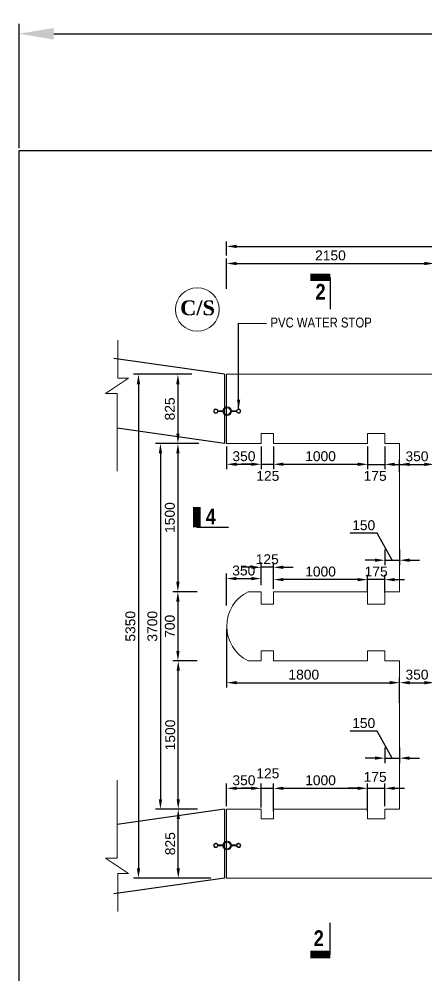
# Model space of a CAD drawing. Extents: x -358915 to 1258323, y -1667244 to -305611.
# Drawn here: x 398275 to 402399, y -1472952 to -1463270 of the extents above; entities that cross this region are included whole.
import ezdxf

# ---------------------------------------------------------------- set-up
doc = ezdxf.new("R2010")
doc.units = 0
doc.header["$LTSCALE"] = 300
doc.header["$MEASUREMENT"] = 0
doc.layers.get('0').update_dxf_attribs({"linetype": 'CONTINUOUS'})
doc.layers.get('DEFPOINTS').update_dxf_attribs({"linetype": 'CONTINUOUS'})
for name, color, linetype, lineweight in [('Dim', 7, 'CONTINUOUS', 9), ('Dimension', 8, 'CONTINUOUS', 18), ('Ralling', 5, 'CONTINUOUS', 18), ('slop', 8, 'CONTINUOUS', 9)]:
    doc.layers.add(name, color=color, linetype=linetype, lineweight=lineweight)
doc.layers.add('LINE', color=7, linetype='CONTINUOUS')
doc.layers.add('TEXT', color=10, linetype='CONTINUOUS')
doc.styles.add('1-2', font='arial.ttf')
doc.styles.add('Arial', font='arial.ttf')
doc.styles.add('DIM', font='isocp3.shx')
doc.styles.add('text', font='ARIALN.TTF', dxfattribs={"height": 1.6})
doc.dimstyles.new('3', dxfattribs={"dimtxt": 225, "dimasz": 350, "dimexe": 100, "dimexo": 25, "dimgap": 9, "dimtad": 0, "dimdec": 0, "dimzin": 0, "dimdsep": 46, "dimtxsty": 'Standard', "dimcen": 0, "dimclrd": 5, "dimclre": 6, "dimclrt": 256, "dimadec": 0, "dimazin": 0, "dimtfac": 1, "dimtdec": 0, "dimtofl": 0, "dimtmove": 2, "dimatfit": 3, "dimfxl": 1, "dimtolj": 1, "dimtzin": 0, "dimarcsym": 0})
doc.dimstyles.new('dim_50', dxfattribs={"dimtxt": 100, "dimasz": 100, "dimexe": 50, "dimexo": 30, "dimgap": 30, "dimtad": 1, "dimdec": 0, "dimzin": 0, "dimdsep": 46, "dimtxsty": 'DIM', "dimcen": 0.09, "dimclrd": 5, "dimclre": 5, "dimclrt": 7, "dimadec": 0, "dimazin": 0, "dimtfac": 1, "dimtdec": 0, "dimtmove": 0, "dimatfit": 3, "dimfxl": 1, "dimtolj": 1, "dimtzin": 0, "dimarcsym": 1})

# ---------------------------------------------------------------- blocks, each defined once
blk = doc.blocks.new('*D412')
at = {"layer": 'DEFPOINTS', "color": 0, "transparency": 16777216}
for p in [(399884.8, -1469764.3), (400094.6, -1469764.3), (400109.3, -1471264.1)]:
    blk.add_point(p, dxfattribs=at)
at = {"layer": 'Dim', "color": 5, "lineweight": -2, "transparency": 16777216}
for p, q in [((400064.6, -1469764.3), (399834.8, -1469764.3)), ((399884.8, -1471164.1), (399884.8, -1469864.3)), ((400079.3, -1471264.1), (399834.8, -1471264.1))]:
    blk.add_line(p, q, dxfattribs=at)
at = {"layer": 'Dim', "color": 5, "transparency": 16777216}
for points in [[(399868.1, -1469864.3), (399901.5, -1469864.3), (399884.8, -1469764.3)], [(399868.1, -1471164.1), (399901.5, -1471164.1), (399884.8, -1471264.1)]]:
    blk.add_solid(points, dxfattribs=at)
at = {"layer": 'Dim', "color": 7, "lineweight": 18, "transparency": 16777216, "insert": (399803.7, -1470514.2), "char_height": 100, "attachment_point": 5, "rotation": 90, "style": 'Arial'}
blk.add_mtext('\\A1;1500', dxfattribs=at)
blk = doc.blocks.new('*D413')
at = {"layer": 'DEFPOINTS', "color": 0, "transparency": 16777216}
for p in [(400107.7, -1467564.3), (399881.2, -1469064.3), (400061.7, -1469064.3)]:
    blk.add_point(p, dxfattribs=at)
at = {"layer": 'Dim', "color": 5, "lineweight": -2, "transparency": 16777216}
for p, q in [((400077.7, -1467564.3), (399831.2, -1467564.3)), ((399881.2, -1467664.3), (399881.2, -1468964.3)), ((400031.7, -1469064.3), (399831.2, -1469064.3))]:
    blk.add_line(p, q, dxfattribs=at)
at = {"layer": 'Dim', "color": 5, "transparency": 16777216}
for points in [[(399864.6, -1467664.3), (399897.9, -1467664.3), (399881.2, -1467564.3)], [(399864.6, -1468964.3), (399897.9, -1468964.3), (399881.2, -1469064.3)]]:
    blk.add_solid(points, dxfattribs=at)
at = {"layer": 'Dim', "color": 7, "lineweight": 18, "transparency": 16777216, "insert": (399800.2, -1468314.3), "char_height": 100, "attachment_point": 5, "rotation": 90, "style": 'Arial'}
blk.add_mtext('\\A1;1500', dxfattribs=at)
blk = doc.blocks.new('*D414')
at = {"layer": 'DEFPOINTS', "color": 0, "transparency": 16777216}
for p in [(400051.9, -1466864.2), (399881.2, -1467564.3), (400122.1, -1467564.3)]:
    blk.add_point(p, dxfattribs=at)
at = {"layer": 'Dim', "color": 5, "lineweight": -2, "transparency": 16777216}
for p, q in [((400021.9, -1466864.2), (399831.2, -1466864.2)), ((399881.2, -1466964.2), (399881.2, -1467464.3)), ((400092.1, -1467564.3), (399831.2, -1467564.3))]:
    blk.add_line(p, q, dxfattribs=at)
at = {"layer": 'Dim', "color": 5, "transparency": 16777216}
for points in [[(399864.6, -1466964.2), (399897.9, -1466964.2), (399881.2, -1466864.2)], [(399864.6, -1467464.3), (399897.9, -1467464.3), (399881.2, -1467564.3)]]:
    blk.add_solid(points, dxfattribs=at)
at = {"layer": 'Dim', "color": 7, "lineweight": 18, "transparency": 16777216, "insert": (399800.2, -1467214.3), "char_height": 100, "attachment_point": 5, "rotation": 90, "style": 'Arial'}
blk.add_mtext('\\A1;825', dxfattribs=at)
blk = doc.blocks.new('*D418')
at = {"layer": 'DEFPOINTS', "color": 0, "transparency": 16777216}
for p in [(400724.1, -1467564.3), (400849.1, -1467564.3), (400849.1, -1467774.6)]:
    blk.add_point(p, dxfattribs=at)
at = {"layer": 'Dim', "color": 5, "lineweight": -2, "transparency": 16777216}
for p, q in [((400724.1, -1467594.3), (400724.1, -1467824.6)), ((400849.1, -1467594.3), (400849.1, -1467824.6)), ((400624.1, -1467774.6), (400524.1, -1467774.6)), ((400724.1, -1467774.6), (400849.1, -1467774.6)), ((400949.1, -1467774.6), (401049.1, -1467774.6))]:
    blk.add_line(p, q, dxfattribs=at)
at = {"layer": 'Dim', "color": 5, "transparency": 16777216}
for points in [[(400624.1, -1467757.9), (400624.1, -1467791.2), (400724.1, -1467774.6)], [(400949.1, -1467757.9), (400949.1, -1467791.2), (400849.1, -1467774.6)]]:
    blk.add_solid(points, dxfattribs=at)
at = {"layer": 'Dim', "color": 7, "lineweight": 18, "transparency": 16777216, "insert": (400790.6, -1467892.9), "char_height": 100, "attachment_point": 5, "style": 'Arial'}
blk.add_mtext('\\A1;125', dxfattribs=at)
blk = doc.blocks.new('*D419')
at = {"layer": 'DEFPOINTS', "color": 0, "transparency": 16777216}
for p in [(401799.1, -1467564.3), (401974.1, -1467564.3), (401974.1, -1467775.6)]:
    blk.add_point(p, dxfattribs=at)
at = {"layer": 'Dim', "color": 5, "lineweight": -2, "transparency": 16777216}
for p, q in [((401799.1, -1467594.3), (401799.1, -1467825.6)), ((401974.1, -1467594.3), (401974.1, -1467825.6)), ((401699.1, -1467775.6), (401599.1, -1467775.6)), ((401799.1, -1467775.6), (401974.1, -1467775.6)), ((402074.1, -1467775.6), (402174.1, -1467775.6))]:
    blk.add_line(p, q, dxfattribs=at)
at = {"layer": 'Dim', "color": 5, "transparency": 16777216}
for points in [[(401699.1, -1467758.9), (401699.1, -1467792.2), (401799.1, -1467775.6)], [(402074.1, -1467758.9), (402074.1, -1467792.2), (401974.1, -1467775.6)]]:
    blk.add_solid(points, dxfattribs=at)
at = {"layer": 'Dim', "color": 7, "lineweight": 18, "transparency": 16777216, "insert": (401876, -1467892.9), "char_height": 100, "attachment_point": 5, "style": 'Arial'}
blk.add_mtext('\\A1;175', dxfattribs=at)
blk = doc.blocks.new('*D421')
at = {"layer": 'DEFPOINTS', "color": 0, "transparency": 16777216}
for p in [(399961.6, -1467564.3), (399704.3, -1471264.1), (400109.3, -1471264.1)]:
    blk.add_point(p, dxfattribs=at)
at = {"layer": 'Dim', "color": 5, "lineweight": -2, "transparency": 16777216}
for p, q in [((399931.6, -1467564.3), (399654.3, -1467564.3)), ((399704.3, -1467664.3), (399704.3, -1471164.1)), ((400079.3, -1471264.1), (399654.3, -1471264.1))]:
    blk.add_line(p, q, dxfattribs=at)
at = {"layer": 'Dim', "color": 5, "transparency": 16777216}
for points in [[(399687.6, -1467664.3), (399720.9, -1467664.3), (399704.3, -1467564.3)], [(399687.6, -1471164.1), (399720.9, -1471164.1), (399704.3, -1471264.1)]]:
    blk.add_solid(points, dxfattribs=at)
at = {"layer": 'Dim', "color": 7, "lineweight": 18, "transparency": 16777216, "insert": (399623.2, -1469414.2), "char_height": 100, "attachment_point": 5, "rotation": 90, "style": 'Arial'}
blk.add_mtext('\\A1;3700', dxfattribs=at)
blk = doc.blocks.new('*D422')
at = {"layer": 'DEFPOINTS', "color": 0, "transparency": 16777216}
for p in [(400849.1, -1468941.9), (400849.1, -1469064.3), (401799.1, -1469064.3)]:
    blk.add_point(p, dxfattribs=at)
at = {"layer": 'Dim', "color": 5, "lineweight": -2, "transparency": 16777216}
for p, q in [((400849.1, -1469034.3), (400849.1, -1468891.9)), ((401699.1, -1468941.9), (400949.1, -1468941.9)), ((401799.1, -1469034.3), (401799.1, -1468891.9))]:
    blk.add_line(p, q, dxfattribs=at)
at = {"layer": 'Dim', "color": 5, "transparency": 16777216}
for points in [[(400949.1, -1468925.3), (400949.1, -1468958.6), (400849.1, -1468941.9)], [(401699.1, -1468925.3), (401699.1, -1468958.6), (401799.1, -1468941.9)]]:
    blk.add_solid(points, dxfattribs=at)
at = {"layer": 'Dim', "color": 7, "lineweight": 18, "transparency": 16777216, "insert": (401324.1, -1468860.9), "char_height": 100, "attachment_point": 5, "style": 'Arial'}
blk.add_mtext('\\A1;1000', dxfattribs=at)
blk = doc.blocks.new('*D423')
at = {"layer": 'DEFPOINTS', "color": 0, "transparency": 16777216}
for p in [(400722.5, -1468817.3), (400722.5, -1469027.3), (400847.4, -1469014.1)]:
    blk.add_point(p, dxfattribs=at)
at = {"layer": 'Dim', "color": 5, "lineweight": -2, "transparency": 16777216}
for p, q in [((400722.5, -1468997.3), (400722.5, -1468767.3)), ((400847.4, -1468984.1), (400847.4, -1468767.3)), ((400622.5, -1468817.3), (400522.5, -1468817.3)), ((400847.4, -1468817.3), (400722.5, -1468817.3)), ((400947.4, -1468817.3), (401047.4, -1468817.3))]:
    blk.add_line(p, q, dxfattribs=at)
at = {"layer": 'Dim', "color": 5, "transparency": 16777216}
for points in [[(400622.5, -1468800.6), (400622.5, -1468833.9), (400722.5, -1468817.3)], [(400947.4, -1468800.6), (400947.4, -1468833.9), (400847.4, -1468817.3)]]:
    blk.add_solid(points, dxfattribs=at)
at = {"layer": 'Dim', "color": 7, "lineweight": 18, "transparency": 16777216, "insert": (400784.9, -1468736.2), "char_height": 100, "attachment_point": 5, "style": 'Arial'}
blk.add_mtext('\\A1;125', dxfattribs=at)
blk = doc.blocks.new('*D427')
at = {"layer": 'DEFPOINTS', "color": 0, "transparency": 16777216}
for p in [(400105.8, -1469064.3), (399881.2, -1469764.3), (400107.5, -1469764.3)]:
    blk.add_point(p, dxfattribs=at)
at = {"layer": 'Dim', "color": 5, "lineweight": -2, "transparency": 16777216}
for p, q in [((400075.8, -1469064.3), (399831.2, -1469064.3)), ((399881.2, -1469164.3), (399881.2, -1469664.3)), ((400077.5, -1469764.3), (399831.2, -1469764.3))]:
    blk.add_line(p, q, dxfattribs=at)
at = {"layer": 'Dim', "color": 5, "transparency": 16777216}
for points in [[(399864.6, -1469164.3), (399897.9, -1469164.3), (399881.2, -1469064.3)], [(399864.6, -1469664.3), (399897.9, -1469664.3), (399881.2, -1469764.3)]]:
    blk.add_solid(points, dxfattribs=at)
at = {"layer": 'Dim', "color": 7, "lineweight": 18, "transparency": 16777216, "insert": (399800.2, -1469414.3), "char_height": 100, "attachment_point": 5, "rotation": 90, "style": 'Arial'}
blk.add_mtext('\\A1;700', dxfattribs=at)
blk = doc.blocks.new('*D429')
at = {"layer": 'DEFPOINTS', "color": 0, "transparency": 16777216}
for p in [(399884.8, -1469764.3), (400094.6, -1469764.3), (400109.3, -1471264.1)]:
    blk.add_point(p, dxfattribs=at)
at = {"layer": 'Dim', "color": 5, "lineweight": -2, "transparency": 16777216}
for p, q in [((400064.6, -1469764.3), (399834.8, -1469764.3)), ((399884.8, -1471164.1), (399884.8, -1469864.3)), ((400079.3, -1471264.1), (399834.8, -1471264.1))]:
    blk.add_line(p, q, dxfattribs=at)
at = {"layer": 'Dim', "color": 5, "transparency": 16777216}
for points in [[(399868.1, -1469864.3), (399901.5, -1469864.3), (399884.8, -1469764.3)], [(399868.1, -1471164.1), (399901.5, -1471164.1), (399884.8, -1471264.1)]]:
    blk.add_solid(points, dxfattribs=at)
at = {"layer": 'Dim', "color": 7, "lineweight": 18, "transparency": 16777216, "insert": (399803.7, -1470514.2), "char_height": 100, "attachment_point": 5, "rotation": 90, "style": 'Arial'}
blk.add_mtext('\\A1;1500', dxfattribs=at)
blk = doc.blocks.new('*D430')
at = {"layer": 'DEFPOINTS', "color": 0, "transparency": 16777216}
for p in [(400107.7, -1467564.3), (399881.2, -1469064.3), (400061.7, -1469064.3)]:
    blk.add_point(p, dxfattribs=at)
at = {"layer": 'Dim', "color": 5, "lineweight": -2, "transparency": 16777216}
for p, q in [((400077.7, -1467564.3), (399831.2, -1467564.3)), ((399881.2, -1467664.3), (399881.2, -1468964.3)), ((400031.7, -1469064.3), (399831.2, -1469064.3))]:
    blk.add_line(p, q, dxfattribs=at)
at = {"layer": 'Dim', "color": 5, "transparency": 16777216}
for points in [[(399864.6, -1467664.3), (399897.9, -1467664.3), (399881.2, -1467564.3)], [(399864.6, -1468964.3), (399897.9, -1468964.3), (399881.2, -1469064.3)]]:
    blk.add_solid(points, dxfattribs=at)
at = {"layer": 'Dim', "color": 7, "lineweight": 18, "transparency": 16777216, "insert": (399800.2, -1468314.3), "char_height": 100, "attachment_point": 5, "rotation": 90, "style": 'Arial'}
blk.add_mtext('\\A1;1500', dxfattribs=at)
blk = doc.blocks.new('*D433')
at = {"layer": 'DEFPOINTS', "color": 0, "transparency": 16777216}
for p in [(400374.1, -1467564.3), (400724.1, -1467564.3), (400724.1, -1467774.5)]:
    blk.add_point(p, dxfattribs=at)
at = {"layer": 'Dim', "color": 5, "lineweight": -2, "transparency": 16777216}
for p, q in [((400374.1, -1467594.3), (400374.1, -1467824.5)), ((400724.1, -1467594.3), (400724.1, -1467824.5)), ((400474.1, -1467774.5), (400624.1, -1467774.5))]:
    blk.add_line(p, q, dxfattribs=at)
at = {"layer": 'Dim', "color": 5, "transparency": 16777216}
for points in [[(400474.1, -1467757.9), (400474.1, -1467791.2), (400374.1, -1467774.5)], [(400624.1, -1467757.9), (400624.1, -1467791.2), (400724.1, -1467774.5)]]:
    blk.add_solid(points, dxfattribs=at)
at = {"layer": 'Dim', "color": 7, "lineweight": 18, "transparency": 16777216, "insert": (400549.1, -1467693.5), "char_height": 100, "attachment_point": 5, "style": 'Arial'}
blk.add_mtext('\\A1;350', dxfattribs=at)
blk = doc.blocks.new('*D434')
at = {"layer": 'DEFPOINTS', "color": 0, "transparency": 16777216}
for p in [(400724.1, -1467564.3), (400849.1, -1467564.3), (400849.1, -1467774.5)]:
    blk.add_point(p, dxfattribs=at)
at = {"layer": 'Dim', "color": 5, "lineweight": -2, "transparency": 16777216}
for p, q in [((400724.1, -1467594.3), (400724.1, -1467824.5)), ((400849.1, -1467594.3), (400849.1, -1467824.5)), ((400624.1, -1467774.5), (400524.1, -1467774.5)), ((400724.1, -1467774.5), (400849.1, -1467774.5)), ((400949.1, -1467774.5), (401049.1, -1467774.5))]:
    blk.add_line(p, q, dxfattribs=at)
at = {"layer": 'Dim', "color": 5, "transparency": 16777216}
for points in [[(400624.1, -1467757.9), (400624.1, -1467791.2), (400724.1, -1467774.5)], [(400949.1, -1467757.9), (400949.1, -1467791.2), (400849.1, -1467774.5)]]:
    blk.add_solid(points, dxfattribs=at)
at = {"layer": 'Dim', "color": 7, "lineweight": 18, "transparency": 16777216, "insert": (400790.6, -1467892.9), "char_height": 100, "attachment_point": 5, "style": 'Arial'}
blk.add_mtext('\\A1;125', dxfattribs=at)
blk = doc.blocks.new('*D435')
at = {"layer": 'DEFPOINTS', "color": 0, "transparency": 16777216}
for p in [(400849.1, -1467582.1), (401799.1, -1467584.6), (401799.1, -1467774.5)]:
    blk.add_point(p, dxfattribs=at)
at = {"layer": 'Dim', "color": 5, "lineweight": -2, "transparency": 16777216}
for p, q in [((400849.1, -1467612.1), (400849.1, -1467824.5)), ((401799.1, -1467614.6), (401799.1, -1467824.5)), ((400949.1, -1467774.5), (401699.1, -1467774.5))]:
    blk.add_line(p, q, dxfattribs=at)
at = {"layer": 'Dim', "color": 5, "transparency": 16777216}
for points in [[(400949.1, -1467757.9), (400949.1, -1467791.2), (400849.1, -1467774.5)], [(401699.1, -1467757.9), (401699.1, -1467791.2), (401799.1, -1467774.5)]]:
    blk.add_solid(points, dxfattribs=at)
at = {"layer": 'Dim', "color": 7, "lineweight": 18, "transparency": 16777216, "insert": (401324.1, -1467693.5), "char_height": 100, "attachment_point": 5, "style": 'Arial'}
blk.add_mtext('\\A1;1000', dxfattribs=at)
blk = doc.blocks.new('*D436')
at = {"layer": 'DEFPOINTS', "color": 0, "transparency": 16777216}
for p in [(401799.1, -1467564.3), (401974.1, -1467564.3), (401974.1, -1467775.6)]:
    blk.add_point(p, dxfattribs=at)
at = {"layer": 'Dim', "color": 5, "lineweight": -2, "transparency": 16777216}
for p, q in [((401799.1, -1467594.3), (401799.1, -1467825.6)), ((401974.1, -1467594.3), (401974.1, -1467825.6)), ((401699.1, -1467775.6), (401599.1, -1467775.6)), ((401799.1, -1467775.6), (401974.1, -1467775.6)), ((402074.1, -1467775.6), (402174.1, -1467775.6))]:
    blk.add_line(p, q, dxfattribs=at)
at = {"layer": 'Dim', "color": 5, "transparency": 16777216}
for points in [[(401699.1, -1467758.9), (401699.1, -1467792.2), (401799.1, -1467775.6)], [(402074.1, -1467758.9), (402074.1, -1467792.2), (401974.1, -1467775.6)]]:
    blk.add_solid(points, dxfattribs=at)
at = {"layer": 'Dim', "color": 7, "lineweight": 18, "transparency": 16777216, "insert": (401876, -1467892.9), "char_height": 100, "attachment_point": 5, "style": 'Arial'}
blk.add_mtext('\\A1;175', dxfattribs=at)
blk = doc.blocks.new('*D437')
at = {"layer": 'DEFPOINTS', "color": 0, "transparency": 16777216}
for p in [(402474.5, -1467729.2), (402474.5, -1467775.6), (402124.1, -1467883)]:
    blk.add_point(p, dxfattribs=at)
at = {"layer": 'Dim', "color": 5, "lineweight": -2, "transparency": 16777216}
for p, q in [((402124.1, -1467853), (402124.1, -1467725.6)), ((402224.1, -1467775.6), (402374.5, -1467775.6)), ((402474.5, -1467759.2), (402474.5, -1467825.6))]:
    blk.add_line(p, q, dxfattribs=at)
at = {"layer": 'Dim', "color": 5, "transparency": 16777216}
for points in [[(402224.1, -1467758.9), (402224.1, -1467792.2), (402124.1, -1467775.6)], [(402374.5, -1467758.9), (402374.5, -1467792.2), (402474.5, -1467775.6)]]:
    blk.add_solid(points, dxfattribs=at)
at = {"layer": 'Dim', "color": 7, "lineweight": 18, "transparency": 16777216, "insert": (402299.3, -1467694.5), "char_height": 100, "attachment_point": 5, "style": 'Arial'}
blk.add_mtext('\\A1;350', dxfattribs=at)
blk = doc.blocks.new('*D438')
at = {"layer": 'DEFPOINTS', "color": 0, "transparency": 16777216}
for p in [(400021.6, -1466864.2), (399482.3, -1471964.4), (400023.1, -1471964.4)]:
    blk.add_point(p, dxfattribs=at)
at = {"layer": 'Dim', "color": 5, "lineweight": -2, "transparency": 16777216}
for p, q in [((399991.6, -1466864.2), (399432.3, -1466864.2)), ((399482.3, -1466964.2), (399482.3, -1471864.4)), ((399993.1, -1471964.4), (399432.3, -1471964.4))]:
    blk.add_line(p, q, dxfattribs=at)
at = {"layer": 'Dim', "color": 5, "transparency": 16777216}
for points in [[(399465.7, -1466964.2), (399499, -1466964.2), (399482.3, -1466864.2)], [(399465.7, -1471864.4), (399499, -1471864.4), (399482.3, -1471964.4)]]:
    blk.add_solid(points, dxfattribs=at)
at = {"layer": 'Dim', "color": 7, "lineweight": 18, "transparency": 16777216, "insert": (399401.3, -1469414.3), "char_height": 100, "attachment_point": 5, "rotation": 90, "style": 'Arial'}
blk.add_mtext('\\A1;5350', dxfattribs=at)
blk = doc.blocks.new('*D439')
at = {"layer": 'DEFPOINTS', "color": 0, "transparency": 16777216}
for p in [(401799.1, -1468941.9), (401799.1, -1469100.9), (401974.1, -1469100.9)]:
    blk.add_point(p, dxfattribs=at)
at = {"layer": 'Dim', "color": 5, "lineweight": -2, "transparency": 16777216}
for p, q in [((401699.1, -1468941.9), (401599.1, -1468941.9)), ((401799.1, -1469070.9), (401799.1, -1468891.9)), ((401974.1, -1468941.9), (401799.1, -1468941.9)), ((401974.1, -1469070.9), (401974.1, -1468891.9)), ((402074.1, -1468941.9), (402174.1, -1468941.9))]:
    blk.add_line(p, q, dxfattribs=at)
at = {"layer": 'Dim', "color": 5, "transparency": 16777216}
for points in [[(401699.1, -1468925.3), (401699.1, -1468958.6), (401799.1, -1468941.9)], [(402074.1, -1468925.3), (402074.1, -1468958.6), (401974.1, -1468941.9)]]:
    blk.add_solid(points, dxfattribs=at)
at = {"layer": 'Dim', "color": 7, "lineweight": 18, "transparency": 16777216, "insert": (401886.6, -1468860.9), "char_height": 100, "attachment_point": 5, "style": 'Arial'}
blk.add_mtext('\\A1;175', dxfattribs=at)
blk = doc.blocks.new('*D440')
at = {"layer": 'DEFPOINTS', "color": 0, "transparency": 16777216}
for p in [(400722.5, -1468931.5), (400722.5, -1469025), (400372.5, -1469233.6)]:
    blk.add_point(p, dxfattribs=at)
at = {"layer": 'Dim', "color": 5, "lineweight": -2, "transparency": 16777216}
for p, q in [((400372.5, -1469203.6), (400372.5, -1468881.5)), ((400722.5, -1468995), (400722.5, -1468881.5)), ((400472.5, -1468931.5), (400622.5, -1468931.5))]:
    blk.add_line(p, q, dxfattribs=at)
at = {"layer": 'Dim', "color": 5, "transparency": 16777216}
for points in [[(400472.5, -1468914.8), (400472.5, -1468948.2), (400372.5, -1468931.5)], [(400622.5, -1468914.8), (400622.5, -1468948.2), (400722.5, -1468931.5)]]:
    blk.add_solid(points, dxfattribs=at)
at = {"layer": 'Dim', "color": 7, "lineweight": 18, "transparency": 16777216, "insert": (400547.5, -1468850.4), "char_height": 100, "attachment_point": 5, "style": 'Arial'}
blk.add_mtext('\\A1;350', dxfattribs=at)
blk = doc.blocks.new('*D441')
at = {"layer": 'DEFPOINTS', "color": 0, "transparency": 16777216}
for p in [(400374.4, -1469414.1), (402124.1, -1469985), (402124.1, -1470219.3)]:
    blk.add_point(p, dxfattribs=at)
at = {"layer": 'Dim', "color": 5, "lineweight": -2, "transparency": 16777216}
for p, q in [((400374.4, -1469444.1), (400374.4, -1470035)), ((402124.1, -1470189.3), (402124.1, -1469935)), ((400474.4, -1469985), (402024.1, -1469985))]:
    blk.add_line(p, q, dxfattribs=at)
at = {"layer": 'Dim', "color": 5, "transparency": 16777216}
for points in [[(400474.4, -1469968.4), (400474.4, -1470001.7), (400374.4, -1469985)], [(402024.1, -1469968.4), (402024.1, -1470001.7), (402124.1, -1469985)]]:
    blk.add_solid(points, dxfattribs=at)
at = {"layer": 'Dim', "color": 7, "lineweight": 18, "transparency": 16777216, "insert": (401154.4, -1469904), "char_height": 100, "attachment_point": 5, "style": 'Arial'}
blk.add_mtext('\\A1;1800', dxfattribs=at)
blk = doc.blocks.new('*D442')
at = {"layer": 'DEFPOINTS', "color": 0, "transparency": 16777216}
for p in [(402474.5, -1469985), (402124.1, -1470168.5), (402474.5, -1470168.5)]:
    blk.add_point(p, dxfattribs=at)
at = {"layer": 'Dim', "color": 5, "lineweight": -2, "transparency": 16777216}
for p, q in [((402124.1, -1470138.5), (402124.1, -1469935)), ((402474.5, -1470138.5), (402474.5, -1469935)), ((402224.1, -1469985), (402374.5, -1469985))]:
    blk.add_line(p, q, dxfattribs=at)
at = {"layer": 'Dim', "color": 5, "transparency": 16777216}
for points in [[(402224.1, -1469968.4), (402224.1, -1470001.7), (402124.1, -1469985)], [(402374.5, -1469968.4), (402374.5, -1470001.7), (402474.5, -1469985)]]:
    blk.add_solid(points, dxfattribs=at)
at = {"layer": 'Dim', "color": 7, "lineweight": 18, "transparency": 16777216, "insert": (402299.3, -1469903.9), "char_height": 100, "attachment_point": 5, "style": 'Arial'}
blk.add_mtext('\\A1;350', dxfattribs=at)
blk = doc.blocks.new('*D443')
at = {"layer": 'DEFPOINTS', "color": 0, "transparency": 16777216}
for p in [(402474.5, -1465742.7), (402474.5, -1465846.3), (400374.1, -1466029.9)]:
    blk.add_point(p, dxfattribs=at)
at = {"layer": 'Dim', "color": 5, "lineweight": -2, "transparency": 16777216}
for p, q in [((400374.1, -1465999.9), (400374.1, -1465692.7)), ((400474.1, -1465742.7), (402374.5, -1465742.7)), ((402474.5, -1465816.3), (402474.5, -1465692.7))]:
    blk.add_line(p, q, dxfattribs=at)
at = {"layer": 'Dim', "color": 5, "transparency": 16777216}
for points in [[(400474.1, -1465726), (400474.1, -1465759.4), (400374.1, -1465742.7)], [(402374.5, -1465726), (402374.5, -1465759.4), (402474.5, -1465742.7)]]:
    blk.add_solid(points, dxfattribs=at)
at = {"layer": 'Dim', "color": 7, "lineweight": 18, "transparency": 16777216, "insert": (401424.3, -1465661.6), "char_height": 100, "attachment_point": 5, "style": 'Arial'}
blk.add_mtext('\\A1;2150', dxfattribs=at)
blk = doc.blocks.new('*D444')
at = {"layer": 'DEFPOINTS', "color": 0, "transparency": 16777216}
for p in [(399884.8, -1471264.1), (400075.6, -1471264.1), (400245, -1471964.4)]:
    blk.add_point(p, dxfattribs=at)
at = {"layer": 'Dim', "color": 5, "lineweight": -2, "transparency": 16777216}
for p, q in [((400045.6, -1471264.1), (399834.8, -1471264.1)), ((399884.8, -1471864.4), (399884.8, -1471364.1)), ((400215, -1471964.4), (399834.8, -1471964.4))]:
    blk.add_line(p, q, dxfattribs=at)
at = {"layer": 'Dim', "color": 5, "transparency": 16777216}
for points in [[(399868.1, -1471364.1), (399901.5, -1471364.1), (399884.8, -1471264.1)], [(399868.1, -1471864.4), (399901.5, -1471864.4), (399884.8, -1471964.4)]]:
    blk.add_solid(points, dxfattribs=at)
at = {"layer": 'Dim', "color": 7, "lineweight": 18, "transparency": 16777216, "insert": (399803.7, -1471614.2), "char_height": 100, "attachment_point": 5, "rotation": 90, "style": 'Arial'}
blk.add_mtext('\\A1;825', dxfattribs=at)
blk = doc.blocks.new('*D452')
at = {"layer": 'DEFPOINTS', "color": 0, "transparency": 16777216}
for p in [(400849.1, -1471054.1), (400724.1, -1471277.2), (400849.1, -1471264.4)]:
    blk.add_point(p, dxfattribs=at)
at = {"layer": 'Dim', "color": 5, "lineweight": -2, "transparency": 16777216}
for p, q in [((400724.1, -1471247.2), (400724.1, -1471004.1)), ((400849.1, -1471234.4), (400849.1, -1471004.1)), ((400624.1, -1471054.1), (400524.1, -1471054.1)), ((400724.1, -1471054.1), (400849.1, -1471054.1)), ((400949.1, -1471054.1), (401049.1, -1471054.1))]:
    blk.add_line(p, q, dxfattribs=at)
at = {"layer": 'Dim', "color": 5, "transparency": 16777216}
for points in [[(400624.1, -1471037.4), (400624.1, -1471070.7), (400724.1, -1471054.1)], [(400949.1, -1471037.4), (400949.1, -1471070.7), (400849.1, -1471054.1)]]:
    blk.add_solid(points, dxfattribs=at)
at = {"layer": 'Dim', "color": 7, "lineweight": 18, "transparency": 16777216, "insert": (400790.9, -1470903.2), "char_height": 100, "attachment_point": 5, "style": 'Arial'}
blk.add_mtext('\\A1;125', dxfattribs=at)
blk = doc.blocks.new('*D453')
at = {"layer": 'DEFPOINTS', "color": 0, "transparency": 16777216}
for p in [(401974.1, -1471054.1), (401799.1, -1471264.3), (401974.1, -1471264.3)]:
    blk.add_point(p, dxfattribs=at)
at = {"layer": 'Dim', "color": 5, "lineweight": -2, "transparency": 16777216}
for p, q in [((401799.1, -1471234.3), (401799.1, -1471004.1)), ((401974.1, -1471234.3), (401974.1, -1471004.1)), ((401699.1, -1471054.1), (401599.1, -1471054.1)), ((401799.1, -1471054.1), (401974.1, -1471054.1)), ((402074.1, -1471054.1), (402174.1, -1471054.1))]:
    blk.add_line(p, q, dxfattribs=at)
at = {"layer": 'Dim', "color": 5, "transparency": 16777216}
for points in [[(401699.1, -1471037.4), (401699.1, -1471070.8), (401799.1, -1471054.1)], [(402074.1, -1471037.4), (402074.1, -1471070.8), (401974.1, -1471054.1)]]:
    blk.add_solid(points, dxfattribs=at)
at = {"layer": 'Dim', "color": 7, "lineweight": 18, "transparency": 16777216, "insert": (401876.2, -1470939.1), "char_height": 100, "attachment_point": 5, "style": 'Arial'}
blk.add_mtext('\\A1;175', dxfattribs=at)
blk = doc.blocks.new('*D454')
at = {"layer": 'DEFPOINTS', "color": 0, "transparency": 16777216}
for p in [(400724.1, -1471054.1), (400374.1, -1471264.3), (400724.1, -1471277.2)]:
    blk.add_point(p, dxfattribs=at)
at = {"layer": 'Dim', "color": 5, "lineweight": -2, "transparency": 16777216}
for p, q in [((400374.1, -1471234.3), (400374.1, -1471004.1)), ((400724.1, -1471247.2), (400724.1, -1471004.1)), ((400474.1, -1471054.1), (400624.1, -1471054.1))]:
    blk.add_line(p, q, dxfattribs=at)
at = {"layer": 'Dim', "color": 5, "transparency": 16777216}
for points in [[(400474.1, -1471037.4), (400474.1, -1471070.7), (400374.1, -1471054.1)], [(400624.1, -1471037.4), (400624.1, -1471070.7), (400724.1, -1471054.1)]]:
    blk.add_solid(points, dxfattribs=at)
at = {"layer": 'Dim', "color": 7, "lineweight": 18, "transparency": 16777216, "insert": (400549.1, -1470973), "char_height": 100, "attachment_point": 5, "style": 'Arial'}
blk.add_mtext('\\A1;350', dxfattribs=at)
blk = doc.blocks.new('*D455')
at = {"layer": 'DEFPOINTS', "color": 0, "transparency": 16777216}
for p in [(401799.1, -1471054.1), (400849.1, -1471314.4), (401799.1, -1471314.3)]:
    blk.add_point(p, dxfattribs=at)
at = {"layer": 'Dim', "color": 5, "lineweight": -2, "transparency": 16777216}
for p, q in [((400849.1, -1471284.4), (400849.1, -1471004.1)), ((401799.1, -1471284.3), (401799.1, -1471004.1)), ((400949.1, -1471054.1), (401699.1, -1471054.1))]:
    blk.add_line(p, q, dxfattribs=at)
at = {"layer": 'Dim', "color": 5, "transparency": 16777216}
for points in [[(400949.1, -1471037.4), (400949.1, -1471070.7), (400849.1, -1471054.1)], [(401699.1, -1471037.4), (401699.1, -1471070.7), (401799.1, -1471054.1)]]:
    blk.add_solid(points, dxfattribs=at)
at = {"layer": 'Dim', "color": 7, "lineweight": 18, "transparency": 16777216, "insert": (401324.1, -1470973), "char_height": 100, "attachment_point": 5, "style": 'Arial'}
blk.add_mtext('\\A1;1000', dxfattribs=at)
blk = doc.blocks.new('*D456')
at = {"layer": 'DEFPOINTS', "color": 0, "transparency": 16777216}
for p in [(401974.1, -1468607.2), (402124.1, -1468607.2), (402124.1, -1468745.5)]:
    blk.add_point(p, dxfattribs=at)
at = {"layer": 'Dim', "color": 5, "lineweight": -2, "transparency": 16777216}
for p, q in [((401896.1, -1468473.1), (401624.9, -1468473.1)), ((402049.1, -1468745.5), (401896.1, -1468473.1)), ((401974.1, -1468637.2), (401974.1, -1468795.5)), ((402124.1, -1468637.2), (402124.1, -1468795.5)), ((401874.1, -1468745.5), (401774.1, -1468745.5)), ((401974.1, -1468745.5), (402124.1, -1468745.5)), ((401974.1, -1468745.5), (402124.1, -1468745.5)), ((402224.1, -1468745.5), (402324.1, -1468745.5))]:
    blk.add_line(p, q, dxfattribs=at)
at = {"layer": 'Dim', "color": 5, "transparency": 16777216}
for points in [[(401874.1, -1468728.9), (401874.1, -1468762.2), (401974.1, -1468745.5)], [(402224.1, -1468728.9), (402224.1, -1468762.2), (402124.1, -1468745.5)]]:
    blk.add_solid(points, dxfattribs=at)
at = {"layer": 'Dim', "color": 7, "lineweight": 18, "transparency": 16777216, "insert": (401760.5, -1468392), "char_height": 100, "attachment_point": 5, "style": 'Arial'}
blk.add_mtext('\\A1;150', dxfattribs=at)
blk = doc.blocks.new('sec')
at = {"layer": 'TEXT', "color": 5, "const_width": 200}
blk.add_lwpolyline([(0, 0), (0, 537)], dxfattribs=at)
at = {"layer": 'TEXT', "color": 5}
blk.add_lwpolyline([(0, 0), (-848, 0)], dxfattribs=at)
blk = doc.blocks.new('*D471')
at = {"layer": 'DEFPOINTS', "color": 0, "transparency": 16777216}
for p in [(410274.6, -1465569.5), (400374.1, -1465692.7), (410274.6, -1465689.3)]:
    blk.add_point(p, dxfattribs=at)
at = {"layer": 'Dim', "color": 5, "lineweight": -2, "transparency": 16777216}
for p, q in [((400374.1, -1465662.7), (400374.1, -1465519.5)), ((400474.1, -1465569.5), (410174.6, -1465569.5)), ((410274.6, -1465659.3), (410274.6, -1465519.5))]:
    blk.add_line(p, q, dxfattribs=at)
at = {"layer": 'Dim', "color": 5, "transparency": 16777216}
for points in [[(400474.1, -1465552.8), (400474.1, -1465586.2), (400374.1, -1465569.5)], [(410174.6, -1465552.8), (410174.6, -1465586.2), (410274.6, -1465569.5)]]:
    blk.add_solid(points, dxfattribs=at)
at = {"layer": 'Dim', "color": 7, "lineweight": 18, "transparency": 16777216, "insert": (405324.3, -1465488.5), "char_height": 100, "attachment_point": 5, "style": 'Arial'}
blk.add_mtext('\\A1;11000', dxfattribs=at)
blk = doc.blocks.new('*D475')
at = {"layer": 'DEFPOINTS', "color": 0, "transparency": 16777216}
for p in [(401974.1, -1470609.9), (402124.1, -1470609.9), (402124.1, -1470748.2)]:
    blk.add_point(p, dxfattribs=at)
at = {"layer": 'Dim', "color": 5, "lineweight": -2, "transparency": 16777216}
for p, q in [((401896.1, -1470475.7), (401624.9, -1470475.7)), ((402049.1, -1470748.2), (401896.1, -1470475.7)), ((401974.1, -1470639.9), (401974.1, -1470798.2)), ((402124.1, -1470639.9), (402124.1, -1470798.2)), ((401874.1, -1470748.2), (401774.1, -1470748.2)), ((401974.1, -1470748.2), (402124.1, -1470748.2)), ((401974.1, -1470748.2), (402124.1, -1470748.2)), ((402224.1, -1470748.2), (402324.1, -1470748.2))]:
    blk.add_line(p, q, dxfattribs=at)
at = {"layer": 'Dim', "color": 5, "transparency": 16777216}
for points in [[(401874.1, -1470731.5), (401874.1, -1470764.9), (401974.1, -1470748.2)], [(402224.1, -1470731.5), (402224.1, -1470764.9), (402124.1, -1470748.2)]]:
    blk.add_solid(points, dxfattribs=at)
at = {"layer": 'Dim', "color": 7, "lineweight": 18, "transparency": 16777216, "insert": (401760.5, -1470394.7), "char_height": 100, "attachment_point": 5, "style": 'Arial'}
blk.add_mtext('\\A1;150', dxfattribs=at)
blk = doc.blocks.new('*D1499')
at = {"layer": 'DEFPOINTS', "color": 0, "ltscale": 0.5, "transparency": 16777216}
for p in [(424170.2, -1463417.5), (398275.4, -1464600.6), (424170.2, -1464600.6)]:
    blk.add_point(p, dxfattribs=at)
at = {"layer": 'LINE', "color": 6, "lineweight": -2, "ltscale": 0.5, "transparency": 16777216}
for p, q in [((398275.4, -1464575.6), (398275.4, -1463317.5)), ((424170.2, -1464575.6), (424170.2, -1463317.5))]:
    blk.add_line(p, q, dxfattribs=at)
at = {"layer": 'LINE', "color": 5, "lineweight": -2, "ltscale": 0.5, "transparency": 16777216}
for p, q in [((398625.4, -1463417.5), (410688.8, -1463417.5)), ((423820.2, -1463417.5), (411756.8, -1463417.5))]:
    blk.add_line(p, q, dxfattribs=at)
at = {"layer": 'LINE', "color": 5, "ltscale": 0.5, "transparency": 16777216}
for points in [[(398625.4, -1463359.2), (398625.4, -1463475.8), (398275.4, -1463417.5)], [(423820.2, -1463359.2), (423820.2, -1463475.8), (424170.2, -1463417.5)]]:
    blk.add_solid(points, dxfattribs=at)
at = {"layer": 'LINE', "ltscale": 0.5, "transparency": 16777216, "insert": (411222.8, -1463417.5), "char_height": 225, "attachment_point": 5}
blk.add_mtext('\\A1;25895', dxfattribs=at)

msp = doc.modelspace()

# ---------------------------------------------------------------- linework, layer by layer
at = {"lineweight": 18}
msp.add_lwpolyline([(402474.5, -1466864.3), (400374.1, -1466864.2), (400374.1, -1467564.3), (400724.1, -1467564.3), (400724.1, -1467462.9), (400849.1, -1467462.9), (400849.1, -1467564.3), (401799.1, -1467564.3), (401799.1, -1467462.9), (401974.1, -1467462.9), (401974.1, -1467564.3), (402124.1, -1467564.3), (402124.1, -1469064.3), (401974.1, -1469064.3), (401974.1, -1469190.2), (401799.1, -1469190.2), (401799.1, -1469064.3), (400849.1, -1469064.3), (400849.1, -1469191), (400724.1, -1469191), (400724.1, -1469064.3), (400591.9, -1469064.3, 0.617643), (400591.2, -1469764.3), (400724.1, -1469764.3), (400724.1, -1469662.9), (400849.4, -1469662.9), (400849.4, -1469764.3), (401799.1, -1469764.3), (401799.1, -1469662.9), (401974.1, -1469662.9), (401974.1, -1469764.3), (402124.1, -1469764.3), (402124.1, -1471264.5), (401974.1, -1471264.3), (401974.1, -1471364.3), (401799.1, -1471364.3), (401799.1, -1471264.3), (400849.1, -1471264.4), (400849.1, -1471364.4), (400724.1, -1471364.4), (400724.1, -1471264.4), (400374, -1471264.4)], format="xyb", dxfattribs=at)
msp.add_lwpolyline([(400374, -1471264.3), (400374.1, -1471964.4), (402474.5, -1471964.3)], dxfattribs=at)
at = {"layer": 'Dim', "color": 5}
for points in [[(399272.5, -1466518.4), (399272.5, -1466903.4), (399381.5, -1466903.4), (399150.2, -1467057.1), (399265.2, -1467057.1), (399265.2, -1467845.7)], [(399272.5, -1472299.6), (399272.5, -1471914.6), (399381.5, -1471914.6), (399150.2, -1471760.9), (399265.2, -1471761), (399265.2, -1470972.3)]]:
    msp.add_lwpolyline(points, dxfattribs=at)
at = {"layer": 'Dim', "lineweight": 18, "ltscale": 500, "elevation": 0}
for points in [[(400286.8, -1467232.2), (400336.5, -1467232.2)], [(400286.8, -1467232.2), (400336.5, -1467232.2)], [(400286.8, -1467232.2), (400336.5, -1467232.2)], [(400286.8, -1467232.2), (400336.5, -1467232.2)], [(400423.6, -1467232.2), (400473.6, -1467232.2)], [(400423.6, -1467232.2), (400473.6, -1467232.2)], [(400423.6, -1467232.2), (400473.6, -1467232.2)], [(400423.6, -1467232.2), (400473.6, -1467232.2)], [(400286.8, -1467242), (400336.5, -1467242)], [(400286.8, -1467242), (400336.5, -1467242)], [(400286.8, -1467242), (400336.5, -1467242)], [(400286.8, -1467242), (400336.5, -1467242)], [(400423.6, -1467242), (400473.6, -1467242)], [(400423.6, -1467242), (400473.6, -1467242)], [(400423.6, -1467242), (400473.6, -1467242)], [(400423.6, -1467242), (400473.6, -1467242)], [(400286.8, -1471627.1), (400336.5, -1471627.1)], [(400286.8, -1471627.1), (400336.5, -1471627.1)], [(400286.8, -1471627.1), (400336.5, -1471627.1)], [(400286.8, -1471627.1), (400336.5, -1471627.1)], [(400286.8, -1471636.9), (400336.5, -1471636.9)], [(400286.8, -1471636.9), (400336.5, -1471636.9)], [(400286.8, -1471636.9), (400336.5, -1471636.9)], [(400286.8, -1471636.9), (400336.5, -1471636.9)], [(400423.6, -1471627.1), (400473.6, -1471627.1)], [(400423.6, -1471627.1), (400473.6, -1471627.1)], [(400423.6, -1471627.1), (400473.6, -1471627.1)], [(400423.6, -1471627.1), (400473.6, -1471627.1)], [(400423.6, -1471636.9), (400473.6, -1471636.9)], [(400423.6, -1471636.9), (400473.6, -1471636.9)], [(400423.6, -1471636.9), (400473.6, -1471636.9)], [(400423.6, -1471636.9), (400473.6, -1471636.9)]]:
    msp.add_lwpolyline(points, dxfattribs=at)
at = {"layer": 'Dim', "color": 1}
msp.add_circle((400077.9, -1466208.4), 220.7, dxfattribs=at)
at = {"layer": 'Dim', "lineweight": 18, "ltscale": 500}
for centre, radius in [((400264.9, -1467237.1, 0), 17.1), ((400264.9, -1467237.1, 0), 17.1), ((400264.9, -1467237.1, 0), 17.1), ((400264.9, -1467237.1, 0), 17.1), ((400379.9, -1467237.1, 0), 43.7), ((400379.9, -1467237.1, 0), 43.7), ((400379.9, -1467237.1, 0), 43.7), ((400379.9, -1467237.1, 0), 43.7), ((400379.9, -1467237.1, 0), 33.9), ((400379.9, -1467237.1, 0), 33.9), ((400379.9, -1467237.1, 0), 33.9), ((400379.9, -1467237.1, 0), 33.9), ((400495, -1467237.1, 0), 17.1), ((400379.9, -1471632, 0), 43.7), ((400379.9, -1471632, 0), 43.7), ((400379.9, -1471632, 0), 43.7), ((400379.9, -1471632, 0), 43.7), ((400264.9, -1471632, 0), 17.1), ((400264.9, -1471632, 0), 17.1), ((400264.9, -1471632, 0), 17.1), ((400264.9, -1471632, 0), 17.1), ((400379.9, -1471632, 0), 33.9), ((400379.9, -1471632, 0), 33.9), ((400379.9, -1471632, 0), 33.9), ((400379.9, -1471632, 0), 33.9), ((400495, -1471632, 0), 17.1)]:
    msp.add_circle(centre, radius, dxfattribs=at)
for centre, start, end in [((400264.9, -1467237.1, 0), 12.86098, 347.13902), ((400264.9, -1467237.1, 0), 12.86098, 347.13902), ((400264.9, -1467237.1, 0), 12.86098, 347.13902), ((400264.9, -1467237.1, 0), 12.86098, 347.13902), ((400495.1, -1467237.1, 0), 192.86098, 167.13902), ((400495.1, -1467237.1, 0), 192.86098, 167.13902), ((400495.1, -1467237.1, 0), 192.86098, 167.13902), ((400495.1, -1467237.1, 0), 192.86098, 167.13902), ((400264.9, -1471632, 0), 12.86098, 347.13902), ((400264.9, -1471632, 0), 12.86098, 347.13902), ((400264.9, -1471632, 0), 12.86098, 347.13902), ((400264.9, -1471632, 0), 12.86098, 347.13902), ((400495.1, -1471632, 0), 192.86098, 167.13902), ((400495.1, -1471632, 0), 192.86098, 167.13902), ((400495.1, -1471632, 0), 192.86098, 167.13902), ((400495.1, -1471632, 0), 192.86098, 167.13902)]:
    msp.add_arc(centre, 22, start, end, dxfattribs=at)
at = {"layer": 'Dimension', "color": 8, "lineweight": 30, "ltscale": 2}
for points in [[(400354.1, -1466864.2), (399231.8, -1466705.1)], [(400354.1, -1466864.2), (400354.1, -1467564.3)], [(400354.1, -1467564.3), (399265.2, -1467409.9)], [(400354.1, -1471264.3), (399265.2, -1471418.7)], [(400354.1, -1471264.3), (400354.1, -1471964.4)], [(400354.1, -1471964.4), (399231.8, -1472123.5)]]:
    msp.add_lwpolyline(points, dxfattribs=at)
at = {"layer": 'Dimension', "color": 0, "lineweight": 30, "ltscale": 2}
for points in [[(400354.1, -1467564.3), (399265.2, -1467409.9)], [(400354.1, -1471264.3), (399265.2, -1471418.7)]]:
    msp.add_lwpolyline(points, dxfattribs=at)
at = {"layer": 'LINE', "lineweight": 18}
for p, q in [((400724.1, -1467564.3), (400724.1, -1467462.9)), ((400724.1, -1469764.3), (400724.1, -1469662.9)), ((400724.1, -1469662.9), (400849.4, -1469662.9)), ((400849.4, -1469662.9), (400849.4, -1469764.3)), ((401799.1, -1469764.3), (401799.1, -1469662.9)), ((401799.1, -1469662.9), (401974.1, -1469662.9)), ((401974.1, -1469662.9), (401974.1, -1469764.3))]:
    msp.add_line(p, q, dxfattribs=at)
at = {"layer": 'LINE'}
msp.add_lwpolyline([(424170.2, -1482911.9), (398275.4, -1482911.9), (398275.4, -1464600.6), (424170.2, -1464600.6)], close=True, dxfattribs=at)
at = {"layer": 'Ralling', "color": 4, "lineweight": 18, "ltscale": 150}
msp.add_line((402323.8, -1466864.3), (408174.2, -1466864.2), dxfattribs=at)

# ---------------------------------------------------------------- block references
at = {"layer": 'slop', "yscale": 0.3779999999969732, "zscale": 0.378, "rotation": 90}
for p, xscale in [((401422.3, -1465883.3), 0.3779999999969732), ((401422.3, -1472735.5), -0.3779999999969732)]:
    msp.add_blockref('sec', p, dxfattribs=dict(at, xscale=xscale))
at = {"layer": 'slop', "xscale": -0.378000000026077, "yscale": 0.3779999999969732, "zscale": 0.378}
msp.add_blockref('sec', (400072.8, -1468411.3), dxfattribs=at)

# ---------------------------------------------------------------- texts
at = {"layer": 'Dimension', "color": 1, "lineweight": 13, "ltscale": 2, "insert": (400080, -1466192.5), "char_height": 150, "attachment_point": 5, "style": '1-2'}
msp.add_mtext('{\\fTimes New Roman|b1|i0|c0|p18;C/S}', dxfattribs=at)
at = {"layer": 'TEXT', "color": 7, "char_height": 160, "width": 138.826, "style": 'text'}
for s, insert, attachment_point in [('{\\fArial Narrow|b1|i0|c0|p34;2}', (401273.2, -1465949.3), 1), ('{\\fArial Narrow|b1|i0|c0|p34;4}', (400163.3, -1468223), 1), ('{\\fArial Narrow|b1|i0|c0|p34;2}', (401254.9, -1472650.9), 7)]:
    msp.add_mtext(s, dxfattribs=dict(at, insert=insert, attachment_point=attachment_point))
at = {"layer": 'TEXT', "color": 2, "lineweight": 18, "insert": (400817.5, -1466340.9), "char_height": 100, "width": 1460.396, "attachment_point": 4, "style": 'text'}
msp.add_mtext('{\\C7;PVC WATER STOP}', dxfattribs=at)

# ---------------------------------------------------------------- dimensions: what is measured, and where the dimension line sits
at = {"layer": 'Dim', "lineweight": 18}
for base, p1, p2, text, override, picture, middle in [((410274.6, -1465569.5), (400374.1, -1465692.7), (410274.6, -1465689.3), '11000', {"dimtxt": 100, "dimasz": 100, "dimtxsty": 'Arial'}, '*D471', (405324.3, -1465488.5)), ((402474.5, -1465742.7), (400374.1, -1466029.9), (402474.5, -1465846.3), '2150', {"dimtxt": 100, "dimasz": 100, "dimtxsty": 'Arial'}, '*D443', (401424.3, -1465661.6)), ((401799.1, -1467774.5), (400849.1, -1467582.1), (401799.1, -1467584.6), '1000', {"dimtxt": 100, "dimasz": 100, "dimtxsty": 'Arial'}, '*D435', (401324.1, -1467693.5)), ((402474.5, -1467775.6), (402124.1, -1467883), (402474.5, -1467729.2), '350', {"dimtxsty": 'Arial', "dimtmove": 2}, '*D437', (402299.3, -1467694.5)), ((400849.1, -1468941.9), (401799.1, -1469064.3), (400849.1, -1469064.3), '1000', {"dimtxt": 100, "dimasz": 100, "dimtxsty": 'Arial'}, '*D422', (401324.1, -1468860.9)), ((402474.5, -1469985), (402124.1, -1470168.5), (402474.5, -1470168.5), '350', {"dimtxt": 100, "dimasz": 100, "dimtxsty": 'Arial'}, '*D442', (402299.3, -1469903.9)), ((401799.1, -1471054.1), (400849.1, -1471314.4), (401799.1, -1471314.3), '1000', {"dimtxt": 100, "dimasz": 100, "dimtxsty": 'Arial'}, '*D455', (401324.1, -1470973))]:
    dim = msp.add_linear_dim(base=base, p1=p1, p2=p2, text=text, dimstyle='dim_50', override=override, dxfattribs=at)
    dim.commit()
    dim.dimension.update_dxf_attribs({"geometry": picture, "text_midpoint": middle})
for base, p1, p2, angle, text, override, picture, middle in [((399482.3, -1471964.4), (400021.6, -1466864.2), (400023.1, -1471964.4), 90, '5350', {"dimtxt": 100, "dimasz": 100, "dimtxsty": 'Arial'}, '*D438', (399401.3, -1469414.3)), ((399881.2, -1467564.3), (400051.9, -1466864.2), (400122.1, -1467564.3), 90, '825', {"dimtxsty": 'Arial'}, '*D414', (399800.2, -1467214.3)), ((399704.3, -1471264.1), (399961.6, -1467564.3), (400109.3, -1471264.1), 90, '3700', {"dimtxt": 100, "dimasz": 100, "dimtxsty": 'Arial'}, '*D421', (399623.2, -1469414.2)), ((399881.2, -1469764.3), (400105.8, -1469064.3), (400107.5, -1469764.3), 90, '700', {"dimtxt": 100, "dimasz": 100, "dimtxsty": 'Arial'}, '*D427', (399800.2, -1469414.3)), ((399884.8, -1471264.1), (400245, -1471964.4), (400075.6, -1471264.1), 270, '825', {"dimtxt": 100, "dimasz": 100, "dimtxsty": 'Arial'}, '*D444', (399803.7, -1471614.2))]:
    dim = msp.add_linear_dim(base=base, p1=p1, p2=p2, angle=angle, text=text, dimstyle='dim_50', override=override, dxfattribs=at)
    dim.commit()
    dim.dimension.update_dxf_attribs({"geometry": picture, "text_midpoint": middle})
for base, p1, p2, angle, picture, middle in [((399881.2, -1469064.3), (400107.7, -1467564.3), (400061.7, -1469064.3), 90, '*D413', (399800.2, -1468314.3)), ((399881.2, -1469064.3), (400107.7, -1467564.3), (400061.7, -1469064.3), 90, '*D430', (399800.2, -1468314.3)), ((399884.8, -1469764.3), (400109.3, -1471264.1), (400094.6, -1469764.3), 270, '*D412', (399803.7, -1470514.2)), ((399884.8, -1469764.3), (400109.3, -1471264.1), (400094.6, -1469764.3), 270, '*D429', (399803.7, -1470514.2))]:
    dim = msp.add_linear_dim(base=base, p1=p1, p2=p2, angle=angle, dimstyle='dim_50', override={"dimtxt": 100, "dimasz": 100, "dimtxsty": 'Arial'}, dxfattribs=at)
    dim.commit()
    dim.dimension.update_dxf_attribs({"geometry": picture, "text_midpoint": middle})
for base, p1, p2, picture, middle in [((400724.1, -1467774.5), (400374.1, -1467564.3), (400724.1, -1467564.3), '*D433', (400549.1, -1467693.5)), ((400722.5, -1468931.5), (400372.5, -1469233.6), (400722.5, -1469025), '*D440', (400547.5, -1468850.4)), ((400724.1, -1471054.1), (400374.1, -1471264.3), (400724.1, -1471277.2), '*D454', (400549.1, -1470973))]:
    dim = msp.add_linear_dim(base=base, p1=p1, p2=p2, dimstyle='dim_50', override={"dimtxt": 100, "dimasz": 100, "dimtxsty": 'Arial'}, dxfattribs=at)
    dim.commit()
    dim.dimension.update_dxf_attribs({"geometry": picture, "text_midpoint": middle})
for base, p1, p2, override, picture, middle in [((400849.1, -1467774.6), (400724.1, -1467564.3), (400849.1, -1467564.3), {"dimtxt": 100, "dimasz": 100, "dimtxsty": 'Arial', "dimtmove": 2}, '*D418', (400790.6, -1467892.9)), ((400849.1, -1467774.5), (400724.1, -1467564.3), (400849.1, -1467564.3), {"dimtxt": 100, "dimasz": 100, "dimtxsty": 'Arial', "dimtmove": 2}, '*D434', (400790.6, -1467892.9)), ((401974.1, -1467775.6), (401799.1, -1467564.3), (401974.1, -1467564.3), {"dimtxt": 100, "dimasz": 100, "dimtxsty": 'Arial', "dimtmove": 2}, '*D419', (401876, -1467892.9)), ((401974.1, -1467775.6), (401799.1, -1467564.3), (401974.1, -1467564.3), {"dimtxt": 100, "dimasz": 100, "dimtxsty": 'Arial', "dimtmove": 2}, '*D436', (401876, -1467892.9)), ((402124.1, -1468745.5), (401974.1, -1468607.2), (402124.1, -1468607.2), {"dimtxsty": 'Arial', "dimtmove": 1}, '*D456', (401866.1, -1468473.1)), ((400722.5, -1468817.3), (400847.4, -1469014.1), (400722.5, -1469027.3), {"dimtxt": 100, "dimasz": 100, "dimtxsty": 'Arial'}, '*D423', (400784.9, -1468817.3)), ((401799.1, -1468941.9), (401974.1, -1469100.9), (401799.1, -1469100.9), {"dimtxt": 100, "dimasz": 100, "dimtxsty": 'Arial'}, '*D439', (401886.6, -1468941.9)), ((402124.1, -1470748.2), (401974.1, -1470609.9), (402124.1, -1470609.9), {"dimtxsty": 'Arial', "dimtmove": 1}, '*D475', (401866.1, -1470475.7)), ((400849.1, -1471054.1), (400724.1, -1471277.2), (400849.1, -1471264.4), {"dimasz": 100, "dimtxsty": 'Arial', "dimtmove": 2}, '*D452', (400790.9, -1470903.2)), ((401974.1, -1471054.1), (401799.1, -1471264.3), (401974.1, -1471264.3), {"dimtxsty": 'Arial', "dimtmove": 2}, '*D453', (401876.2, -1470939.1))]:
    dim = msp.add_linear_dim(base=base, p1=p1, p2=p2, dimstyle='dim_50', override=override, dxfattribs=at)
    dim.commit()
    dim.dimension.update_dxf_attribs({"geometry": picture, "text_midpoint": middle, "dimtype": 160})
dim = msp.add_linear_dim(base=(402124.1, -1469985), p1=(400374.4, -1469414.1), p2=(402124.1, -1470219.3), text='1800', dimstyle='dim_50', override={"dimtxt": 100, "dimasz": 100, "dimtxsty": 'Arial'}, dxfattribs=at)
dim.commit()
dim.dimension.update_dxf_attribs({"geometry": '*D441', "text_midpoint": (401154.4, -1469985), "dimtype": 160})
at = {"layer": 'LINE', "color": 3, "ltscale": 0.5}
dim = msp.add_linear_dim(base=(424170.2, -1463417.5), p1=(398275.4, -1464600.6), p2=(424170.2, -1464600.6), dimstyle='3', override={"dimfxl": 700}, dxfattribs=at)
dim.commit()
dim.dimension.update_dxf_attribs({"geometry": '*D1499', "text_midpoint": (411222.8, -1463417.5)})

# ---------------------------------------------------------------- leaders
at = {"layer": 'Dim', "lineweight": 18}
msp.add_leader([(400495.1, -1467219.2), (400495.1, -1466348.3), (400778.2, -1466348.4)], dimstyle='dim_50', override={"dimtxt": 80, "dimasz": 100}, dxfattribs=at)

doc.saveas('drawing.dxf')
